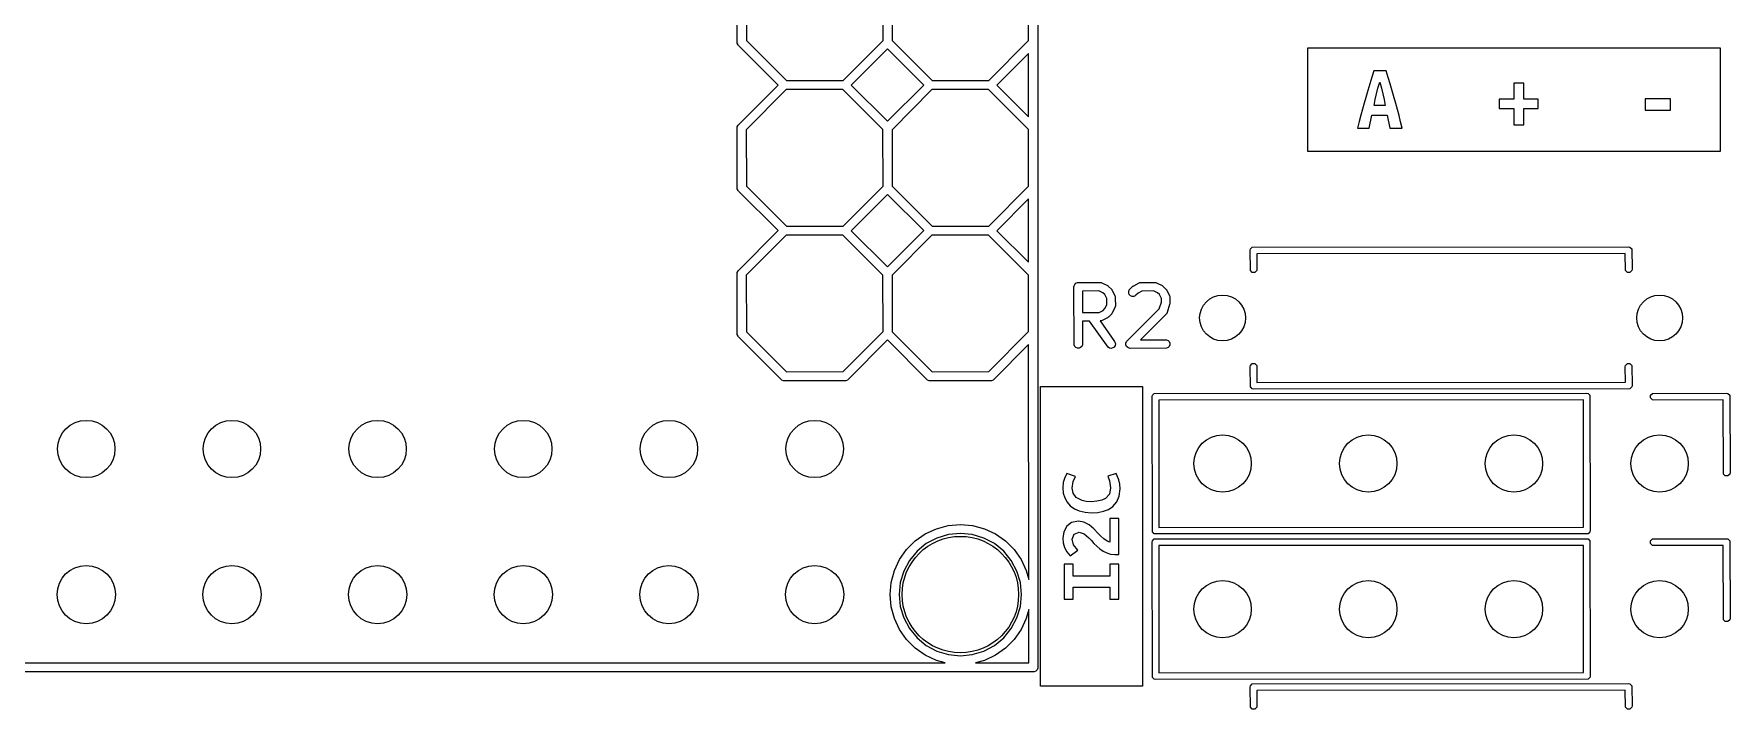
# Model space of a CAD drawing. Extents: x 48.4 to 111.7, y -108.5 to -45.7.
# Drawn here: x 82.15 to 111.72, y -75.66 to -63.88 of the extents above; entities that cross this region are included whole.
import ezdxf

# ---------------------------------------------------------------- set-up
doc = ezdxf.new("R2010")
doc.units = 0
doc.layers.add('BLACK', color=7, linetype='CONTINUOUS')

msp = doc.modelspace()

# ---------------------------------------------------------------- linework, layer by layer
at = {"layer": 'BLACK', "linetype": 'CONTINUOUS'}
for p, q in [((94.409537, -64.041658), (94.408, -62.973949)), ((94.566535, -63.008488), (94.567955, -63.99494)), ((96.949464, -63.991512), (96.948044, -63.005059)), ((97.106535, -63.008488), (97.107955, -63.99494)), ((99.48859, -63.992388), (99.488535, -63.34568)), ((99.646998, -63.330073), (99.648, -64.026051)), ((94.421482, -64.070497), (94.409537, -64.041658)), ((94.431431, -64.08262), (94.421482, -64.070497)), ((95.119881, -64.76909), (94.431431, -64.08262)), ((94.567955, -63.99494), (95.266487, -64.691464)), ((96.25294, -64.690044), (96.949464, -63.991512)), ((97.02709, -64.138119), (96.396119, -64.770909)), ((97.659881, -64.76909), (97.02709, -64.138119)), ((97.107955, -63.99494), (97.806487, -64.691464)), ((98.79294, -64.690044), (99.48859, -63.992388)), ((99.648, -64.026051), (99.647059, -64.035605)), ((99.647059, -64.035605), (99.647231, -66.032196)), ((104.353877, -65.927877), (104.353877, -64.120123)), ((104.353877, -64.120123), (104.757754, -64.120123)), ((104.757754, -64.120123), (111.142246, -64.120123)), ((111.142246, -64.120123), (111.546123, -64.120123)), ((111.546123, -64.120123), (111.546123, -65.927877)), ((99.48861, -64.216825), (98.936119, -64.770909)), ((99.488705, -65.321908), (99.48861, -64.216825)), ((95.266487, -64.691464), (96.25294, -64.690044)), ((97.806487, -64.691464), (98.79294, -64.690044)), ((105.436672, -64.748354), (105.401232, -64.865226)), ((105.471506, -64.634612), (105.436672, -64.748354)), ((105.505735, -64.524), (105.471506, -64.634612)), ((105.722213, -64.524), (105.505735, -64.524)), ((105.579241, -64.825292), (105.609128, -64.717861)), ((105.609128, -64.717861), (105.639015, -64.825292)), ((105.757704, -64.635521), (105.722213, -64.524)), ((105.793094, -64.750373), (105.757704, -64.635521)), ((105.828382, -64.868558), (105.793094, -64.750373)), ((108.119628, -64.737247), (107.948384, -64.737247)), ((107.948384, -64.737247), (107.948384, -65.018346)), ((108.119628, -65.018346), (108.119628, -64.737247)), ((94.421482, -65.469503), (95.119881, -64.76909)), ((95.263059, -64.849955), (94.566535, -65.548488)), ((96.249511, -64.848535), (95.263059, -64.849955)), ((96.948044, -65.545059), (96.249511, -64.848535)), ((96.396119, -64.770909), (97.028909, -65.401881)), ((97.028909, -65.401881), (97.659881, -64.76909)), ((97.803059, -64.849955), (97.106535, -65.548488)), ((98.789511, -64.848535), (97.803059, -64.849955)), ((99.488044, -65.545059), (98.789511, -64.848535)), ((98.936119, -64.770909), (99.488705, -65.321908)), ((105.365186, -64.985228), (105.336171, -65.084582)), ((105.401232, -64.865226), (105.365186, -64.985228)), ((105.510582, -65.1282), (105.530775, -65.024808)), ((105.530775, -65.024808), (105.553393, -64.925454)), ((105.553393, -64.925454), (105.579241, -64.825292)), ((105.639015, -64.825292), (105.664863, -64.925454)), ((105.664863, -64.925454), (105.686672, -65.024808)), ((105.686672, -65.024808), (105.706058, -65.1282)), ((105.86357, -64.990074), (105.828382, -64.868558)), ((105.891519, -65.090268), (105.86357, -64.990074)), ((107.948384, -65.018346), (107.69475, -65.018346)), ((107.69475, -65.018346), (107.69475, -65.181512)), ((108.373263, -65.018346), (108.119628, -65.018346)), ((108.373263, -65.181512), (108.373263, -65.018346)), ((110.678595, -65.011884), (110.235945, -65.011884)), ((110.235945, -65.011884), (110.235945, -65.20736)), ((110.678595, -65.20736), (110.678595, -65.011884)), ((105.27853, -65.29589), (105.249903, -65.407845)), ((105.307286, -65.188136), (105.27853, -65.29589)), ((105.336171, -65.084582), (105.307286, -65.188136)), ((105.428191, -65.524), (105.473425, -65.292982)), ((105.473425, -65.292982), (105.739984, -65.292982)), ((105.706058, -65.1282), (105.510582, -65.1282)), ((105.739984, -65.292982), (105.786834, -65.524)), ((105.919144, -65.193758), (105.891519, -65.090268)), ((105.946446, -65.300543), (105.919144, -65.193758)), ((105.973425, -65.410624), (105.946446, -65.300543)), ((107.69475, -65.181512), (107.948384, -65.181512)), ((107.948384, -65.181512), (107.948384, -65.462611)), ((108.119628, -65.462611), (108.119628, -65.181512)), ((108.119628, -65.181512), (108.373263, -65.181512)), ((110.235945, -65.20736), (110.678595, -65.20736)), ((94.408, -65.513949), (94.409537, -65.498342)), ((94.409537, -66.581658), (94.408, -65.513949)), ((94.409537, -65.498342), (94.421482, -65.469503)), ((94.566535, -65.548488), (94.567955, -66.53494)), ((96.949464, -66.531512), (96.948044, -65.545059)), ((97.106535, -65.548488), (97.107955, -66.53494)), ((99.488768, -66.047803), (99.488044, -65.545059)), ((105.249903, -65.407845), (105.221405, -65.524)), ((105.221405, -65.524), (105.428191, -65.524)), ((105.786834, -65.524), (106.000081, -65.524)), ((106.000081, -65.524), (105.973425, -65.410624)), ((107.948384, -65.462611), (108.119628, -65.462611)), ((104.757754, -65.927877), (104.353877, -65.927877)), ((105.786834, -65.927877), (104.757754, -65.927877)), ((108.119628, -65.927877), (105.786834, -65.927877)), ((110.678595, -65.927877), (108.119628, -65.927877)), ((111.142246, -65.927877), (110.678595, -65.927877)), ((111.546123, -65.927877), (111.142246, -65.927877)), ((99.48881, -66.532168), (99.488768, -66.047803)), ((99.647231, -66.032196), (99.648, -66.566051)), ((94.567955, -66.53494), (95.266487, -67.231464)), ((96.25294, -67.230044), (96.949464, -66.531512)), ((97.107955, -66.53494), (97.806487, -67.231464)), ((98.79294, -67.230044), (99.48881, -66.532168)), ((94.421482, -66.610497), (94.409537, -66.581658)), ((94.431431, -66.62262), (94.421482, -66.610497)), ((95.119881, -67.30909), (94.431431, -66.62262)), ((97.02709, -66.678119), (96.396119, -67.310909)), ((97.659881, -67.30909), (97.02709, -66.678119)), ((99.488829, -66.756605), (98.936119, -67.310909)), ((99.488925, -67.862127), (99.488829, -66.756605)), ((99.648, -66.566051), (99.647278, -66.573379)), ((99.647278, -66.573379), (99.647464, -68.734319)), ((94.421482, -68.009503), (95.119881, -67.30909)), ((95.263059, -67.389955), (94.566535, -68.088488)), ((96.249511, -67.388535), (95.263059, -67.389955)), ((95.266487, -67.231464), (96.25294, -67.230044)), ((96.948044, -68.085059), (96.249511, -67.388535)), ((96.396119, -67.310909), (97.028909, -67.941881)), ((97.028909, -67.941881), (97.659881, -67.30909)), ((97.803059, -67.389955), (97.106535, -68.088488)), ((98.789511, -67.388535), (97.803059, -67.389955)), ((97.806487, -67.231464), (98.79294, -67.230044)), ((99.488044, -68.085059), (98.789511, -67.388535)), ((98.936119, -67.310909), (99.488925, -67.862127)), ((103.35, -67.653), (103.354567, -67.630039)), ((103.354567, -68.005961), (103.35, -67.653)), ((103.354567, -67.630039), (103.387039, -67.597567)), ((103.387039, -67.597567), (109.95, -67.593)), ((109.890717, -67.70849), (103.466505, -67.71296)), ((103.466505, -67.71296), (103.47, -67.983)), ((109.894567, -68.005961), (109.890717, -67.70849)), ((109.95, -67.593), (109.972961, -67.597567)), ((109.972961, -67.597567), (110.005433, -67.630039)), ((110.005433, -67.630039), (110.01, -67.983)), ((94.409537, -68.038342), (94.421482, -68.009503)), ((103.387039, -68.038433), (103.354567, -68.005961)), ((103.465433, -68.005961), (103.432961, -68.038433)), ((103.47, -67.983), (103.465433, -68.005961)), ((109.927039, -68.038433), (109.894567, -68.005961)), ((110.005433, -68.005961), (109.972961, -68.038433)), ((110.01, -67.983), (110.005433, -68.005961)), ((94.408, -68.053949), (94.409537, -68.038342)), ((94.409537, -69.121658), (94.408, -68.053949)), ((94.566535, -68.088488), (94.567955, -69.07494)), ((96.949464, -69.071512), (96.948044, -68.085059)), ((97.106535, -68.088488), (97.107955, -69.07494)), ((99.489001, -68.749926), (99.488044, -68.085059)), ((100.278905, -68.288819), (100.280346, -68.274187)), ((100.280346, -69.303451), (100.278905, -68.288819)), ((100.280346, -68.274187), (100.291545, -68.247151)), ((100.291545, -68.247151), (100.312237, -68.226459)), ((100.312237, -68.226459), (100.339273, -68.21526)), ((100.339273, -68.21526), (100.734857, -68.213819)), ((100.734857, -68.213819), (100.749489, -68.21526)), ((100.749489, -68.21526), (100.751978, -68.216291)), ((100.751978, -68.216291), (100.754666, -68.216482)), ((100.754666, -68.216482), (100.767659, -68.222786)), ((100.767659, -68.222786), (100.776525, -68.226459)), ((100.776525, -68.226459), (100.777747, -68.227681)), ((100.777747, -68.227681), (100.863636, -68.269356)), ((100.863636, -68.269356), (100.869935, -68.27332)), ((100.869935, -68.27332), (100.871763, -68.274078)), ((100.871763, -68.274078), (100.872933, -68.275208)), ((100.872933, -68.275208), (100.876079, -68.277188)), ((100.876079, -68.277188), (100.881711, -68.283682)), ((100.881711, -68.283682), (100.930747, -68.331024)), ((101.243926, -68.342389), (101.300872, -68.283405)), ((101.300872, -68.283405), (101.306621, -68.278686)), ((101.306621, -68.278686), (101.307921, -68.277188)), ((101.307921, -68.277188), (101.309334, -68.27646)), ((101.309334, -68.27646), (101.312237, -68.274078)), ((101.312237, -68.274078), (101.321047, -68.270428)), ((101.321047, -68.270428), (101.415602, -68.221737)), ((101.415602, -68.221737), (101.429333, -68.216482)), ((101.429333, -68.216482), (101.432022, -68.21629)), ((101.432022, -68.21629), (101.434511, -68.21526)), ((101.434511, -68.21526), (101.44758, -68.215185)), ((101.44758, -68.215185), (101.458523, -68.214408)), ((101.458523, -68.214408), (101.460632, -68.215111)), ((101.460632, -68.215111), (101.687238, -68.213819)), ((101.687238, -68.213819), (101.70187, -68.21526)), ((101.70187, -68.21526), (101.704359, -68.216291)), ((101.704359, -68.216291), (101.707047, -68.216482)), ((101.707047, -68.216482), (101.72004, -68.222786)), ((101.72004, -68.222786), (101.728906, -68.226459)), ((101.728906, -68.226459), (101.730128, -68.227681)), ((101.730128, -68.227681), (101.816017, -68.269356)), ((101.816017, -68.269356), (101.822316, -68.27332)), ((101.822316, -68.27332), (101.824144, -68.274078)), ((101.824144, -68.274078), (101.825314, -68.275208)), ((101.825314, -68.275208), (101.82846, -68.277188)), ((101.82846, -68.277188), (101.834092, -68.283682)), ((101.834092, -68.283682), (101.883128, -68.331024)), ((103.432961, -68.038433), (103.387039, -68.038433)), ((109.972961, -68.038433), (109.927039, -68.038433)), ((100.714924, -68.362503), (100.42759, -68.36355)), ((100.42759, -68.36355), (100.428123, -68.738745)), ((100.783691, -68.395871), (100.714924, -68.362503)), ((100.815018, -68.426115), (100.783691, -68.395871)), ((100.850476, -68.494972), (100.815018, -68.426115)), ((100.818281, -68.670985), (100.851461, -68.602604)), ((100.851461, -68.602604), (100.850476, -68.494972)), ((100.930747, -68.331024), (100.935465, -68.336773)), ((100.935465, -68.336773), (100.936964, -68.338073)), ((100.936964, -68.338073), (100.937691, -68.339486)), ((100.937691, -68.339486), (100.940074, -68.342389)), ((100.940074, -68.342389), (100.943723, -68.351199)), ((100.943723, -68.351199), (100.992415, -68.445754)), ((100.992415, -68.445754), (100.99767, -68.459485)), ((100.99767, -68.459485), (100.997861, -68.462174)), ((100.997861, -68.462174), (100.998892, -68.464663)), ((100.998892, -68.464663), (100.999018, -68.47846)), ((100.999018, -68.47846), (100.999744, -68.488675)), ((100.999744, -68.488675), (100.999128, -68.490521)), ((100.999128, -68.490521), (101.000333, -68.622152)), ((101.232727, -68.369426), (101.243926, -68.342389)), ((101.232727, -68.398688), (101.232727, -68.369426)), ((101.243926, -68.425725), (101.232727, -68.398688)), ((101.264618, -68.446417), (101.243926, -68.425725)), ((101.291655, -68.457616), (101.264618, -68.446417)), ((101.320917, -68.457616), (101.291655, -68.457616)), ((101.347954, -68.446417), (101.320917, -68.457616)), ((101.359319, -68.43709), (101.347954, -68.446417)), ((101.395963, -68.399133), (101.359319, -68.43709)), ((101.464714, -68.36373), (101.395963, -68.399133)), ((101.66745, -68.362574), (101.464714, -68.36373)), ((101.736072, -68.395871), (101.66745, -68.362574)), ((101.767399, -68.426115), (101.736072, -68.395871)), ((101.766326, -68.67513), (101.803765, -68.559459)), ((101.802921, -68.495096), (101.767399, -68.426115)), ((101.803765, -68.559459), (101.802921, -68.495096)), ((101.883128, -68.331024), (101.887846, -68.336773)), ((101.887846, -68.336773), (101.889345, -68.338073)), ((101.889345, -68.338073), (101.890072, -68.339486)), ((101.890072, -68.339486), (101.892455, -68.342389)), ((101.892455, -68.342389), (101.896104, -68.351199)), ((101.896104, -68.351199), (101.944796, -68.445754)), ((101.947395, -68.598525), (101.901246, -68.741107)), ((101.944796, -68.445754), (101.950051, -68.459485)), ((101.951273, -68.589165), (101.947395, -68.598525)), ((101.950051, -68.459485), (101.950242, -68.462174)), ((101.950242, -68.462174), (101.951273, -68.464663)), ((101.951273, -68.464663), (101.951466, -68.479404)), ((101.951643, -68.585401), (101.951273, -68.589165)), ((101.951466, -68.479404), (101.952125, -68.488675)), ((101.952125, -68.488675), (101.951608, -68.490225)), ((101.951608, -68.490225), (101.952714, -68.574533)), ((101.952125, -68.583914), (101.951643, -68.585401)), ((101.952714, -68.574533), (101.951984, -68.581939)), ((101.951984, -68.581939), (101.952125, -68.583914)), ((99.489029, -69.071948), (99.489001, -68.749926)), ((99.647464, -68.734319), (99.648, -69.106051)), ((100.428123, -68.738745), (100.588041, -68.738162)), ((100.552557, -68.886904), (100.428334, -68.887356)), ((100.428334, -68.887356), (100.428905, -69.288819)), ((100.873462, -69.342989), (100.552557, -68.886904)), ((100.588041, -68.738162), (100.590375, -68.737646)), ((100.590375, -68.737646), (100.593197, -68.738144)), ((100.593197, -68.738144), (100.719348, -68.737684)), ((100.719348, -68.737684), (100.788036, -68.702313)), ((100.736817, -68.886233), (100.733919, -68.886439)), ((100.733919, -68.886439), (100.986776, -69.24581)), ((100.749489, -68.886187), (100.736817, -68.886233)), ((100.751978, -68.885155), (100.749489, -68.886187)), ((100.754666, -68.884965), (100.751978, -68.885155)), ((100.768398, -68.87971), (100.754666, -68.884965)), ((100.862954, -68.831017), (100.768398, -68.87971)), ((100.788036, -68.702313), (100.818281, -68.670985)), ((100.871763, -68.827369), (100.862954, -68.831017)), ((100.874665, -68.824986), (100.871763, -68.827369)), ((100.876079, -68.824259), (100.874665, -68.824986)), ((100.877378, -68.82276), (100.876079, -68.824259)), ((100.883128, -68.818042), (100.877378, -68.82276)), ((100.930469, -68.769006), (100.883128, -68.818042)), ((100.936964, -68.763374), (100.930469, -68.769006)), ((100.938943, -68.760228), (100.936964, -68.763374)), ((100.940074, -68.759058), (100.938943, -68.760228)), ((100.940831, -68.75723), (100.940074, -68.759058)), ((100.944796, -68.750931), (100.940831, -68.75723)), ((100.986471, -68.665041), (100.944796, -68.750931)), ((100.987693, -68.66382), (100.986471, -68.665041)), ((100.991362, -68.65496), (100.987693, -68.66382)), ((100.99767, -68.641962), (100.991362, -68.65496)), ((100.997861, -68.639272), (100.99767, -68.641962)), ((100.998892, -68.636784), (100.997861, -68.639272)), ((101.000333, -68.622152), (100.998892, -68.636784)), ((101.196307, -69.247151), (101.766326, -68.67513)), ((101.873801, -68.777778), (101.438289, -69.214818)), ((101.876078, -68.77664), (101.873801, -68.777778)), ((101.883749, -68.767795), (101.876078, -68.77664)), ((101.892456, -68.759058), (101.883749, -68.767795)), ((101.893487, -68.756567), (101.892456, -68.759058)), ((101.895252, -68.754533), (101.893487, -68.756567)), ((101.901246, -68.741107), (101.895252, -68.754533)), ((94.421482, -69.150497), (94.409537, -69.121658)), ((94.431431, -69.16262), (94.421482, -69.150497)), ((95.187503, -69.916518), (94.431431, -69.16262)), ((94.567955, -69.07494), (95.266487, -69.771464)), ((96.25294, -69.770044), (96.949464, -69.071512)), ((97.107955, -69.07494), (97.806487, -69.771464)), ((98.79294, -69.770044), (99.489029, -69.071948)), ((99.648, -69.106051), (99.647497, -69.111154)), ((99.647497, -69.111154), (99.648, -74.93)), ((97.02709, -69.218119), (96.34062, -69.906569)), ((97.727503, -69.916518), (97.02709, -69.218119)), ((99.489049, -69.296385), (98.88062, -69.906569)), ((99.489403, -73.399049), (99.489049, -69.296385)), ((100.291545, -69.330487), (100.280346, -69.303451)), ((100.312237, -69.351179), (100.291545, -69.330487)), ((100.339273, -69.362378), (100.312237, -69.351179)), ((100.368537, -69.362378), (100.339273, -69.362378)), ((100.395573, -69.351179), (100.368537, -69.362378)), ((100.416265, -69.330487), (100.395573, -69.351179)), ((100.427464, -69.303451), (100.416265, -69.330487)), ((100.428905, -69.288819), (100.427464, -69.303451)), ((100.898141, -69.358716), (100.873462, -69.342989)), ((100.926958, -69.363802), (100.898141, -69.358716)), ((100.955529, -69.357472), (100.926958, -69.363802)), ((100.979503, -69.34069), (100.955529, -69.357472)), ((100.99523, -69.316012), (100.979503, -69.34069)), ((100.986776, -69.24581), (100.993986, -69.258623)), ((100.993986, -69.258623), (101.000315, -69.287194)), ((101.000315, -69.287194), (100.99523, -69.316012)), ((101.185108, -69.274187), (101.196307, -69.247151)), ((101.185108, -69.303451), (101.185108, -69.274187)), ((101.196307, -69.330487), (101.185108, -69.303451)), ((101.216999, -69.351179), (101.196307, -69.330487)), ((101.244035, -69.362378), (101.216999, -69.351179)), ((101.258667, -69.363819), (101.244035, -69.362378)), ((101.892346, -69.362378), (101.258667, -69.363819)), ((101.438289, -69.214818), (101.877714, -69.213819)), ((101.877714, -69.213819), (101.892346, -69.21526)), ((101.892346, -69.21526), (101.919382, -69.226459)), ((101.919382, -69.351179), (101.892346, -69.362378)), ((101.919382, -69.226459), (101.940074, -69.247151)), ((101.940074, -69.330487), (101.919382, -69.351179)), ((101.940074, -69.247151), (101.951273, -69.274187)), ((101.951273, -69.303451), (101.940074, -69.330487)), ((101.951273, -69.274187), (101.951273, -69.303451)), ((95.266487, -69.771464), (96.25294, -69.770044)), ((97.806487, -69.771464), (98.79294, -69.770044)), ((103.35, -69.685), (103.354567, -69.662039)), ((103.354567, -70.037961), (103.35, -69.685)), ((103.354567, -69.662039), (103.387039, -69.629567)), ((103.387039, -69.629567), (103.432961, -69.629567)), ((103.432961, -69.629567), (103.465433, -69.662039)), ((103.465433, -69.662039), (103.469282, -69.959509)), ((109.89, -69.685), (109.894567, -69.662039)), ((109.893494, -69.955039), (109.89, -69.685)), ((109.894567, -69.662039), (109.927039, -69.629567)), ((109.927039, -69.629567), (109.972961, -69.629567)), ((109.972961, -69.629567), (110.005433, -69.662039)), ((110.005433, -69.662039), (110.01, -70.015)), ((95.216342, -69.928464), (95.187503, -69.916518)), ((95.216352, -69.928464), (95.216342, -69.928464)), ((95.231949, -69.93), (95.216352, -69.928464)), ((96.299658, -69.928463), (95.231949, -69.93)), ((96.328497, -69.916518), (96.299658, -69.928463)), ((96.34062, -69.906569), (96.328497, -69.916518)), ((97.756342, -69.928464), (97.727503, -69.916518)), ((97.756352, -69.928464), (97.756342, -69.928464)), ((97.771949, -69.93), (97.756352, -69.928464)), ((98.839658, -69.928463), (97.771949, -69.93)), ((98.868497, -69.916518), (98.839658, -69.928463)), ((98.88062, -69.906569), (98.868497, -69.916518)), ((99.697003, -70.417994), (99.697003, -70.030997)), ((99.697003, -70.030997), (101.470997, -70.030997)), ((101.470997, -70.030997), (101.470997, -70.417994)), ((103.387039, -70.070433), (103.354567, -70.037961)), ((103.41, -70.075), (103.387039, -70.070433)), ((109.972961, -70.070433), (103.41, -70.075)), ((103.469282, -69.959509), (109.893494, -69.955039)), ((110.005433, -70.037961), (109.972961, -70.070433)), ((110.01, -70.015), (110.005433, -70.037961)), ((101.6416, -70.2056), (101.646167, -70.182639)), ((101.646167, -72.565361), (101.6416, -70.2056)), ((101.646167, -70.182639), (101.678639, -70.150167)), ((101.678639, -70.150167), (109.22, -70.1456)), ((109.160107, -70.261083), (101.757193, -70.265566)), ((101.757193, -70.265566), (101.761492, -72.486916)), ((109.164406, -72.482433), (109.160107, -70.261083)), ((109.22, -70.1456), (109.242961, -70.150167)), ((109.242961, -70.150167), (109.275433, -70.182639)), ((109.275433, -70.182639), (109.28, -72.5424)), ((110.332967, -70.182639), (110.365439, -70.150167)), ((110.332967, -70.228561), (110.332967, -70.182639)), ((110.365439, -70.261033), (110.332967, -70.228561)), ((110.365439, -70.150167), (111.6584, -70.1456)), ((110.3884, -70.2656), (110.365439, -70.261033)), ((111.598588, -70.261325), (110.3884, -70.2656)), ((111.602967, -71.558561), (111.598588, -70.261325)), ((111.6584, -70.1456), (111.681361, -70.150167)), ((111.681361, -70.150167), (111.713833, -70.182639)), ((111.713833, -70.182639), (111.7184, -71.5356)), ((99.697003, -74.870006), (99.697003, -70.417994)), ((101.470997, -70.417994), (101.470997, -71.816601)), ((100.153659, -71.550347), (100.135084, -71.58208)), ((100.305362, -71.599882), (100.153659, -71.550347)), ((101.017437, -71.548799), (100.867282, -71.596786)), ((101.063102, -71.657932), (101.017437, -71.548799)), ((111.635439, -71.591033), (111.602967, -71.558561)), ((111.713833, -71.558561), (111.681361, -71.591033)), ((111.7184, -71.5356), (111.713833, -71.558561)), ((100.092514, -71.70592), (100.084, -71.798025)), ((100.084, -71.798025), (100.09232, -71.888776)), ((100.111864, -71.633938), (100.092514, -71.70592)), ((100.135084, -71.58208), (100.111864, -71.633938)), ((100.249635, -71.801121), (100.265889, -71.685796)), ((100.265889, -71.888582), (100.249635, -71.801121)), ((100.265889, -71.685796), (100.305362, -71.599882)), ((100.867282, -71.596786), (100.901337, -71.67496)), ((100.918365, -71.798025), (100.8965, -71.908512)), ((100.901337, -71.67496), (100.918365, -71.798025)), ((101.078776, -71.732042), (101.063102, -71.657932)), ((101.069552, -71.941128), (101.084, -71.816601)), ((101.084, -71.816601), (101.078776, -71.732042)), ((101.470997, -71.816601), (101.470997, -72.333628)), ((111.681361, -71.591033), (111.635439, -71.591033)), ((100.09232, -71.888776), (100.117282, -71.972173)), ((100.117282, -71.972173), (100.158303, -72.046477)), ((100.158303, -72.046477), (100.214805, -72.109944)), ((100.214805, -72.109944), (100.286206, -72.161608)), ((100.320068, -71.964433), (100.265889, -71.888582)), ((100.421461, -72.018613), (100.320068, -71.964433)), ((100.492669, -72.034286), (100.421461, -72.018613)), ((100.579356, -72.039511), (100.492669, -72.034286)), ((100.680233, -72.033233), (100.579356, -72.039511)), ((100.764083, -72.014399), (100.680233, -72.033233)), ((100.830904, -71.983009), (100.764083, -72.014399)), ((100.8965, -71.908512), (100.830904, -71.983009)), ((100.882084, -72.172928), (100.953969, -72.126198)), ((100.953969, -72.126198), (101.026208, -72.044327)), ((101.026208, -72.044327), (101.069552, -71.941128)), ((98.085628, -72.45558), (98.298, -72.437)), ((98.298, -72.437), (98.510372, -72.45558)), ((100.238025, -72.40174), (100.152111, -72.468303)), ((100.357994, -72.376972), (100.238025, -72.40174)), ((100.286206, -72.161608), (100.371926, -72.200502)), ((100.453195, -72.395548), (100.357994, -72.376972)), ((100.371926, -72.200502), (100.471384, -72.224882)), ((100.542204, -72.445084), (100.453195, -72.395548)), ((100.471384, -72.224882), (100.584, -72.233009)), ((100.625796, -72.514743), (100.542204, -72.445084)), ((100.584, -72.233009), (100.6971, -72.226334)), ((100.6971, -72.226334), (100.796461, -72.206307)), ((100.796461, -72.206307), (100.882084, -72.172928)), ((100.905981, -72.333628), (100.905981, -72.745393)), ((101.063876, -72.333628), (100.905981, -72.333628)), ((101.063876, -72.959015), (101.063876, -72.333628)), ((101.470997, -72.333628), (101.470997, -73.739201)), ((97.361128, -72.873871), (97.511871, -72.723128)), ((97.511871, -72.723128), (97.6865, -72.600851)), ((97.6865, -72.600851), (97.879709, -72.510756)), ((97.889239, -72.673165), (97.704572, -72.771872)), ((97.879709, -72.510756), (98.085628, -72.45558)), ((98.089616, -72.612381), (97.889239, -72.673165)), ((98.298, -72.591857), (98.089616, -72.612381)), ((98.506384, -72.612381), (98.298, -72.591857)), ((98.706761, -72.673165), (98.506384, -72.612381)), ((98.510372, -72.45558), (98.716291, -72.510756)), ((98.891428, -72.771872), (98.706761, -72.673165)), ((98.716291, -72.510756), (98.9095, -72.600851)), ((98.9095, -72.600851), (99.084129, -72.723128)), ((99.084129, -72.723128), (99.234872, -72.873871)), ((100.101028, -72.564279), (100.084, -72.677282)), ((100.084, -72.677282), (100.09174, -72.757971)), ((100.152111, -72.468303), (100.101028, -72.564279)), ((100.249635, -72.695858), (100.281368, -72.606074)), ((100.271307, -72.790285), (100.249635, -72.695858)), ((100.281368, -72.606074), (100.371926, -72.570471)), ((100.371926, -72.570471), (100.453969, -72.599108)), ((100.453969, -72.599108), (100.53756, -72.671864)), ((100.53756, -72.671864), (100.581872, -72.717529)), ((100.581872, -72.717529), (100.628118, -72.766291)), ((100.703195, -72.59369), (100.625796, -72.514743)), ((100.747313, -72.64013), (100.703195, -72.59369)), ((100.799944, -72.689666), (100.747313, -72.64013)), ((100.854898, -72.729139), (100.799944, -72.689666)), ((100.905981, -72.745393), (100.854898, -72.729139)), ((101.6416, -72.7456), (101.646167, -72.722639)), ((101.646167, -75.105361), (101.6416, -72.7456)), ((101.678639, -72.597833), (101.646167, -72.565361)), ((101.646167, -72.722639), (101.678639, -72.690167)), ((101.7016, -72.6024), (101.678639, -72.597833)), ((101.678639, -72.690167), (109.22, -72.6856)), ((109.242961, -72.597833), (101.7016, -72.6024)), ((101.761492, -72.486916), (109.164406, -72.482433)), ((109.22, -72.6856), (109.242961, -72.690167)), ((109.275433, -72.565361), (109.242961, -72.597833)), ((109.242961, -72.690167), (109.275433, -72.722639)), ((109.28, -72.5424), (109.275433, -72.565361)), ((109.275433, -72.722639), (109.28, -75.0824)), ((110.332967, -72.722639), (110.365439, -72.690167)), ((110.332967, -72.768561), (110.332967, -72.722639)), ((110.365439, -72.690167), (111.6584, -72.6856)), ((111.6584, -72.6856), (111.681361, -72.690167)), ((111.681361, -72.690167), (111.713833, -72.722639)), ((111.713833, -72.722639), (111.7184, -74.0756)), ((97.238851, -73.0485), (97.361128, -72.873871)), ((97.542709, -72.904709), (97.409872, -73.066572)), ((97.704572, -72.771872), (97.542709, -72.904709)), ((99.053291, -72.904709), (98.891428, -72.771872)), ((99.186128, -73.066572), (99.053291, -72.904709)), ((99.234872, -72.873871), (99.357149, -73.0485)), ((100.09174, -72.757971), (100.11496, -72.839046)), ((100.11496, -72.839046), (100.154433, -72.915478)), ((100.154433, -72.915478), (100.210935, -72.982235)), ((100.210935, -72.982235), (100.344062, -72.887808)), ((100.344062, -72.887808), (100.271307, -72.790285)), ((100.628118, -72.766291), (100.677266, -72.815053)), ((100.677266, -72.815053), (100.730285, -72.860718)), ((100.730285, -72.860718), (100.787754, -72.900966)), ((100.787754, -72.900966), (100.850254, -72.933474)), ((100.850254, -72.933474), (100.918365, -72.954952)), ((100.918365, -72.954952), (100.992669, -72.962111)), ((100.992669, -72.962111), (101.025176, -72.962885)), ((101.025176, -72.962885), (101.063876, -72.959015)), ((109.160107, -72.801083), (101.757193, -72.805566)), ((101.757193, -72.805566), (101.761492, -75.026916)), ((109.164406, -75.022433), (109.160107, -72.801083)), ((110.365439, -72.801033), (110.332967, -72.768561)), ((110.3884, -72.8056), (110.365439, -72.801033)), ((111.598588, -72.801325), (110.3884, -72.8056)), ((111.602967, -74.098561), (111.598588, -72.801325)), ((97.09358, -73.447628), (97.148756, -73.241709)), ((97.148756, -73.241709), (97.238851, -73.0485)), ((97.311165, -73.251239), (97.250381, -73.451616)), ((97.409872, -73.066572), (97.311165, -73.251239)), ((99.284835, -73.251239), (99.186128, -73.066572)), ((99.345619, -73.451616), (99.284835, -73.251239)), ((99.357149, -73.0485), (99.447244, -73.241709)), ((99.447244, -73.241709), (99.489403, -73.399049)), ((100.263567, -73.130842), (100.105672, -73.130842)), ((100.105672, -73.130842), (100.105672, -73.739201)), ((100.263567, -73.338272), (100.263567, -73.130842)), ((100.905981, -73.338272), (100.263567, -73.338272)), ((101.063876, -73.130842), (100.905981, -73.130842)), ((100.905981, -73.130842), (100.905981, -73.338272)), ((101.063876, -73.739201), (101.063876, -73.130842)), ((97.075, -73.66), (97.09358, -73.447628)), ((97.250381, -73.451616), (97.229857, -73.66)), ((99.366143, -73.66), (99.345619, -73.451616)), ((100.263567, -73.739201), (100.263567, -73.530223)), ((100.263567, -73.530223), (100.905981, -73.530223)), ((100.905981, -73.530223), (100.905981, -73.739201)), ((97.09358, -73.872372), (97.075, -73.66)), ((97.148756, -74.078291), (97.09358, -73.872372)), ((97.229857, -73.66), (97.250381, -73.868384)), ((97.250381, -73.868384), (97.311165, -74.068761)), ((99.284835, -74.068761), (99.345619, -73.868384)), ((99.345619, -73.868384), (99.366143, -73.66)), ((99.489448, -73.920782), (99.447244, -74.078291)), ((99.489528, -74.850002), (99.489448, -73.920782)), ((100.105672, -73.739201), (100.263567, -73.739201)), ((100.905981, -73.739201), (101.063876, -73.739201)), ((101.470997, -73.739201), (101.470997, -74.870006)), ((97.238851, -74.2715), (97.148756, -74.078291)), ((97.311165, -74.068761), (97.409872, -74.253428)), ((99.186128, -74.253428), (99.284835, -74.068761)), ((99.447244, -74.078291), (99.357149, -74.2715)), ((111.635439, -74.131033), (111.602967, -74.098561)), ((111.681361, -74.131033), (111.635439, -74.131033)), ((111.713833, -74.098561), (111.681361, -74.131033)), ((111.7184, -74.0756), (111.713833, -74.098561)), ((97.361128, -74.446129), (97.238851, -74.2715)), ((97.511871, -74.596872), (97.361128, -74.446129)), ((97.409872, -74.253428), (97.542709, -74.415291)), ((97.542709, -74.415291), (97.704572, -74.548128)), ((98.891428, -74.548128), (99.053291, -74.415291)), ((99.053291, -74.415291), (99.186128, -74.253428)), ((99.234872, -74.446129), (99.084129, -74.596872)), ((99.357149, -74.2715), (99.234872, -74.446129)), ((97.6865, -74.719149), (97.511871, -74.596872)), ((97.879709, -74.809244), (97.6865, -74.719149)), ((97.704572, -74.548128), (97.889239, -74.646835)), ((98.032015, -74.850054), (97.879709, -74.809244)), ((97.889239, -74.646835), (98.089616, -74.707619)), ((98.089616, -74.707619), (98.298, -74.728143)), ((98.298, -74.728143), (98.506384, -74.707619)), ((98.506384, -74.707619), (98.706761, -74.646835)), ((98.716291, -74.809244), (98.564054, -74.850035)), ((98.706761, -74.646835), (98.891428, -74.548128)), ((98.9095, -74.719149), (98.716291, -74.809244)), ((99.084129, -74.596872), (98.9095, -74.719149)), ((99.583607, -75.008463), (56.388, -75.01)), ((57.918657, -74.851481), (98.032015, -74.850054)), ((98.564054, -74.850035), (99.489528, -74.850002)), ((99.612446, -74.996518), (99.583607, -75.008463)), ((99.634518, -74.974446), (99.612446, -74.996518)), ((99.646463, -74.945607), (99.634518, -74.974446)), ((99.648, -74.93), (99.646463, -74.945607)), ((99.697003, -75.257003), (99.697003, -74.870006)), ((101.470997, -74.870006), (101.470997, -75.257003)), ((101.678639, -75.137833), (101.646167, -75.105361)), ((101.761492, -75.026916), (109.164406, -75.022433)), ((109.275433, -75.105361), (109.242961, -75.137833)), ((109.28, -75.0824), (109.275433, -75.105361)), ((101.470997, -75.257003), (99.697003, -75.257003)), ((101.7016, -75.1424), (101.678639, -75.137833)), ((109.242961, -75.137833), (101.7016, -75.1424)), ((103.35, -75.273), (103.354567, -75.250039)), ((103.354567, -75.625961), (103.35, -75.273)), ((103.354567, -75.250039), (103.387039, -75.217567)), ((103.387039, -75.217567), (109.95, -75.213)), ((109.890717, -75.32849), (103.466505, -75.33296)), ((103.466505, -75.33296), (103.47, -75.603)), ((109.894567, -75.625961), (109.890717, -75.32849)), ((109.95, -75.213), (109.972961, -75.217567)), ((109.972961, -75.217567), (110.005433, -75.250039)), ((110.005433, -75.250039), (110.01, -75.603)), ((103.387039, -75.658433), (103.354567, -75.625961)), ((103.432961, -75.658433), (103.387039, -75.658433)), ((103.465433, -75.625961), (103.432961, -75.658433)), ((103.47, -75.603), (103.465433, -75.625961)), ((109.927039, -75.658433), (109.894567, -75.625961)), ((109.972961, -75.658433), (109.927039, -75.658433)), ((110.005433, -75.625961), (109.972961, -75.658433)), ((110.01, -75.603), (110.005433, -75.625961))]:
    msp.add_line(p, q, dxfattribs=at)
at = {"layer": 'BLACK'}
for centre, radius in [((102.87, -68.834), 0.4), ((110.49, -68.834), 0.4), ((83.058, -71.12), 0.5), ((85.598, -71.12), 0.5), ((88.138, -71.12), 0.5), ((90.678, -71.12), 0.5), ((93.218, -71.12), 0.5), ((95.758, -71.12), 0.5), ((102.87, -71.374), 0.5), ((105.41, -71.374), 0.5), ((107.95, -71.374), 0.5), ((110.49, -71.374), 0.5), ((98.298, -73.66), 1.016), ((83.058, -73.66), 0.508), ((85.598, -73.66), 0.508), ((88.138, -73.66), 0.508), ((90.678, -73.66), 0.508), ((93.218, -73.66), 0.508), ((95.758, -73.66), 0.508), ((102.87, -73.914), 0.5), ((105.41, -73.914), 0.5), ((107.95, -73.914), 0.5), ((110.49, -73.914), 0.5)]:
    msp.add_circle(centre, radius, dxfattribs=at)

doc.saveas('drawing.dxf')
